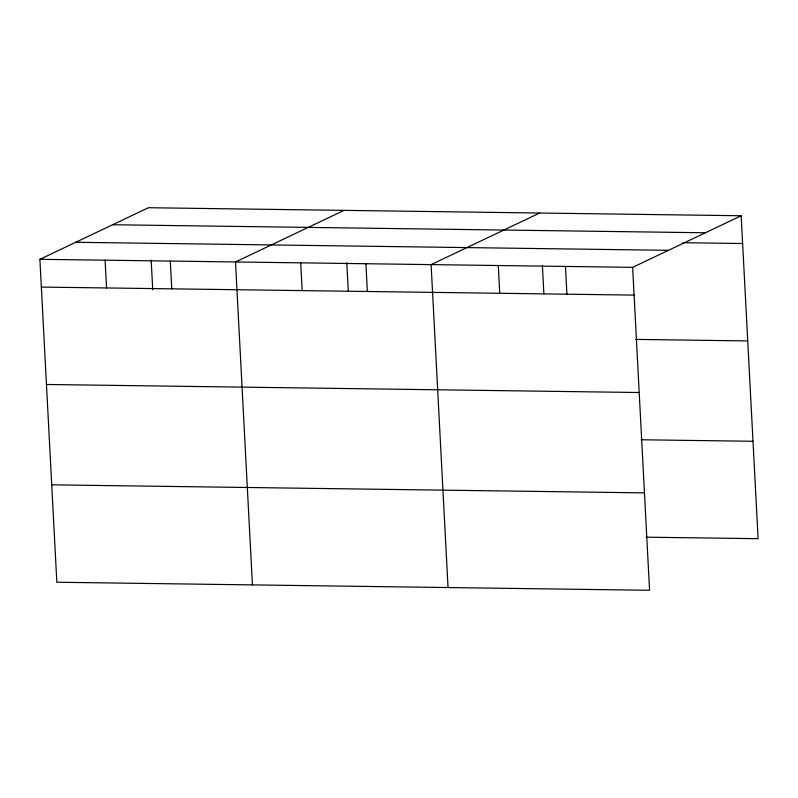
<?xml version="1.0" encoding="UTF-8"?>
<svg xmlns="http://www.w3.org/2000/svg" width="798" height="798" viewBox="0 0 798 798"><rect width="100%" height="100%" fill="white"/><g stroke="black" fill="none" stroke-linecap="round" stroke-linejoin="round"><path stroke-width="1.2" d="M741.172 215.759L632.644 267.35L649.562 590.281L56.828 582.241L39.9 259.31L148.438 207.719L741.172 215.759L758.1 538.69L646.141 537.174M344.038 210.373L235.5 261.963L252.427 584.894M539.648 213.026L431.11 264.617L448.037 587.547M112.618 224.747L705.362 232.777M682.918 242.702L742.629 243.51M75.72 242.283L668.455 250.323M39.9 259.31L632.644 267.35M41.356 287.071L634.091 295.1M635.777 339.399L747.736 340.926M46.464 384.476L639.198 392.516M641.033 439.768L752.993 441.284M51.72 484.835L644.455 492.875M565.463 266.432L566.919 294.193M542.391 265.445L543.877 293.804M498.281 265.525L499.738 293.285M365.903 263.729L367.359 291.489M346.791 262.791L348.277 291.15M300.706 262.841L302.163 290.602M170.303 261.076L171.76 288.836M151.181 260.138L152.737 289.724M105.097 260.198L106.553 287.948"/></g></svg>
